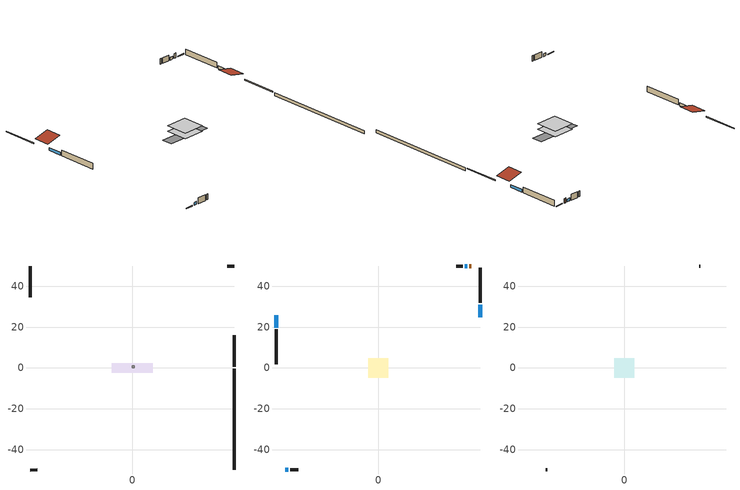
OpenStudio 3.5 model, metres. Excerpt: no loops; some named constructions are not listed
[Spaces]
furnace airloop ret air space
 floor adiabatic (AdiabaticConst): 0,0 0,1 1,1 1,0 z0
 wall adiabatic (AdiabaticConst): 0,0 1,0 1,1 0,1 0,0 z0:1
 ceiling adiabatic (AdiabaticConst): 1,0 1,1 0,1 0,0 z1
crawlspace - unvented 1
 floor foundation (Slab1 construction): -10.09,-2.26 -10.09,2.26 10.09,2.26 10.09,-2.26 z-0.91
 wall outside (RimJoist4 construction): -49.76,-49.76 -46.23,-49.76 z0.3:0.61
 wall outside (RimJoist3 construction): -49.76,49.76 -49.76,34.49 z0.3:0.61
 wall outside (RimJoist2 construction): 49.76,49.76 46.23,49.76 z0.3:0.61
 wall outside (RimJoist1 construction): 49.76,0.55 49.76,16.06 z0.3:0.61
 wall foundation (FoundationWall1 construction): 49.76,-49.76 49.76,-0.38 z-0.91:0.3
living space 1
 floor to crawlspace - unvented 1 (Floor1 construction): -4.77,-4.77 -4.77,4.77 4.77,4.77 4.77,-4.77 z0.3
 wall outside (AdiabaticWallConstruction 1): 45.31,49.76 44.39,49.76 z0.3:2.34
 wall outside (AdiabaticWallConstruction): -45.31,-49.76 -43.93,-49.76 / -49.76,25.78 -49.76,19.75 / 43.46,49.76 42.09,49.76 / 49.76,24.77 49.76,30.8 z0.3:1.52
 wall outside (Wall4 construction): -43,-49.76 -39.12,-49.76 z0.3:2.74
 wall outside (Wall3 construction): -49.76,18.82 -49.76,1.72 z0.3:2.74
 wall outside (Wall2 construction): 41.16,49.76 38.04,49.76 z0.3:2.74
 wall outside (Wall1 construction): 49.76,31.73 49.76,48.83 z0.3:2.74
 window (WindowConstruction 3): -45.3,-49.76 -43.93,-49.76 z0.3:1.52
 window (WindowConstruction 2): -49.76,25.78 -49.76,19.75 z0.3:1.52
 window (WindowConstruction 1): 43.46,49.76 42.09,49.76 z0.3:1.52
 window (WindowConstruction): 49.76,24.77 49.76,30.8 z0.3:1.52
 door (Door): 45.3,49.76 44.39,49.76 z0.3:2.34
attic - vented 1
 floor to living space 1 (Floor2 construction Reversed): -4.77,-4.77 -4.77,4.77 4.77,4.77 4.77,-4.77 z2.74
 wall outside (Wall8 construction): -38.19,-49.76 -37.65,-49.76 z0.3:2.74
 wall outside (Wall7 construction): 37.11,49.76 36.57,49.76 z0.3:2.74
 roof outside (Roof3 construction): 49.76,23.84,2.74 43.11,23.84,4.4 43.11,16.99,4.4 49.76,16.99,2.74
 roof outside (Roof1 construction): -49.76,26.71,2.74 -43.11,26.71,4.4 -43.11,33.56,4.4 -49.76,33.56,2.74
[Construction]
Floor2 construction: ceiling loosefill ins, ceiling stud and cavity, gypsum board
Floor1 construction Reversed: floor covering, osb sheathing 0.75 in., floor stud and cavity
[Material] Roughness=Rough; Thermal Absorptance=0.9
Name | Thickness {m} | Conductivity {W/m-K} | Density {kg/m3} | Specific Heat {J/kg-K} | Solar Absorptance | Visible Absorptance
ceiling stud and cavity | 0.1397 | 0.547142 | 65.682 | 1177.47 | 0.7 | 0.7
ceiling loosefill ins | 0.169333 | 0.0480833 | 16.02 | 1046.75 | 0.7 | 0.7
floor covering | 0.0127 | 0.0433444 | 54.468 | 1339.84 | 0.6 | 0.6
osb sheathing 0.75 in. | 0.01905 | 0.115458 | 512.64 | 1214.23 | 0.7 | 0.7
floor stud and cavity | 0.1397 | 0.27731 | 92.3553 | 1139.71 | 0.7 | 0.7
gypsum board | 0.0127 | 0.160291 | 801 | 837.4 | 0.6 | 0.6
[Schedule:Day]
interior lighting schedule allday7: 1, 0, 0.0745455, 4, 0, 0.0621212, 5, 0, 0.0683333, 6, 0, 0.111818, 7, 0, 0.186364, 8, 0, 0.236061, 10, 0, 0.254697, 11, 0, 0.242273, 12, 0, 0.229848, 13, 0, 0.223636, 14, 0, 0.217424, 15, 0, 0.229848, 16, 0, 0.254697, 17, 0, 0.310606, 18, 0, 0.403788, 19, 0, 0.534242, 20, 0, 0.652273, 21, 0, 0.683333, 22, 0, 0.490758, 23, 0, 0.248485, 24, 0, 0.111818
interior lighting schedule allday6: 1, 0, 0.0727273, 4, 0, 0.0606061, 5, 0, 0.0666667, 6, 0, 0.109091, 7, 0, 0.181818, 8, 0, 0.230303, 10, 0, 0.248485, 11, 0, 0.236364, 12, 0, 0.224242, 13, 0, 0.218182, 14, 0, 0.212121, 15, 0, 0.224242, 16, 0, 0.248485, 17, 0, 0.30303, 18, 0, 0.393939, 19, 0, 0.521212, 20, 0, 0.636364, 21, 0, 0.666667, 22, 0, 0.478788, 23, 0, 0.242424, 24, 0, 0.109091
interior lighting schedule allday5: 1, 0, 0.0763636, 4, 0, 0.0636364, 5, 0, 0.07, 6, 0, 0.114545, 7, 0, 0.190909, 8, 0, 0.241818, 10, 0, 0.260909, 11, 0, 0.248182, 12, 0, 0.235455, 13, 0, 0.229091, 14, 0, 0.222727, 15, 0, 0.235455, 16, 0, 0.260909, 17, 0, 0.318182, 18, 0, 0.413636, 19, 0, 0.547273, 20, 0, 0.668182, 21, 0, 0.7, 22, 0, 0.502727, 23, 0, 0.254545, 24, 0, 0.114545
interior lighting schedule allday4: 1, 0, 0.0845455, 4, 0, 0.0704545, 5, 0, 0.0775, 6, 0, 0.126818, 7, 0, 0.211364, 8, 0, 0.267727, 10, 0, 0.288864, 11, 0, 0.274773, 12, 0, 0.260682, 13, 0, 0.253636, 14, 0, 0.246591, 15, 0, 0.260682, 16, 0, 0.288864, 17, 0, 0.352273, 18, 0, 0.457955, 19, 0, 0.605909, 20, 0, 0.739773, 21, 0, 0.775, 22, 0, 0.556591, 23, 0, 0.281818, 24, 0, 0.126818
interior lighting schedule allday3: 1, 0, 0.0927273, 4, 0, 0.0772727, 5, 0, 0.085, 6, 0, 0.139091, 7, 0, 0.231818, 8, 0, 0.293636, 10, 0, 0.316818, 11, 0, 0.301364, 12, 0, 0.285909, 13, 0, 0.278182, 14, 0, 0.270455, 15, 0, 0.285909, 16, 0, 0.316818, 17, 0, 0.386364, 18, 0, 0.502273, 19, 0, 0.664545, 20, 0, 0.811364, 21, 0, 0.85, 22, 0, 0.610455, 23, 0, 0.309091, 24, 0, 0.139091
interior lighting schedule allday2: 1, 0, 0.100909, 4, 0, 0.0840909, 5, 0, 0.0925, 6, 0, 0.151364, 7, 0, 0.252273, 8, 0, 0.319545, 10, 0, 0.344773, 11, 0, 0.327955, 12, 0, 0.311136, 13, 0, 0.302727, 14, 0, 0.294318, 15, 0, 0.311136, 16, 0, 0.344773, 17, 0, 0.420455, 18, 0, 0.546591, 19, 0, 0.723182, 20, 0, 0.882955, 21, 0, 0.925, 22, 0, 0.664318, 23, 0, 0.336364, 24, 0, 0.151364
interior lighting schedule allday1: 1, 0, 0.108182, 4, 0, 0.0901515, 5, 0, 0.0991667, 6, 0, 0.162273, 7, 0, 0.270455, 8, 0, 0.342576, 10, 0, 0.369621, 11, 0, 0.351591, 12, 0, 0.333561, 13, 0, 0.324545, 14, 0, 0.31553, 15, 0, 0.333561, 16, 0, 0.369621, 17, 0, 0.450758, 18, 0, 0.585985, 19, 0, 0.775303, 20, 0, 0.946591, 21, 0, 0.991667, 22, 0, 0.712197, 23, 0, 0.360606, 24, 0, 0.162273
occupants schedule allday1: 7, 0, 1, 8, 0, 0.868852, 9, 0, 0.409836, 16, 0, 0.245902, 17, 0, 0.295082, 18, 0, 0.540984, 21, 0, 0.885246, 24, 0, 1
